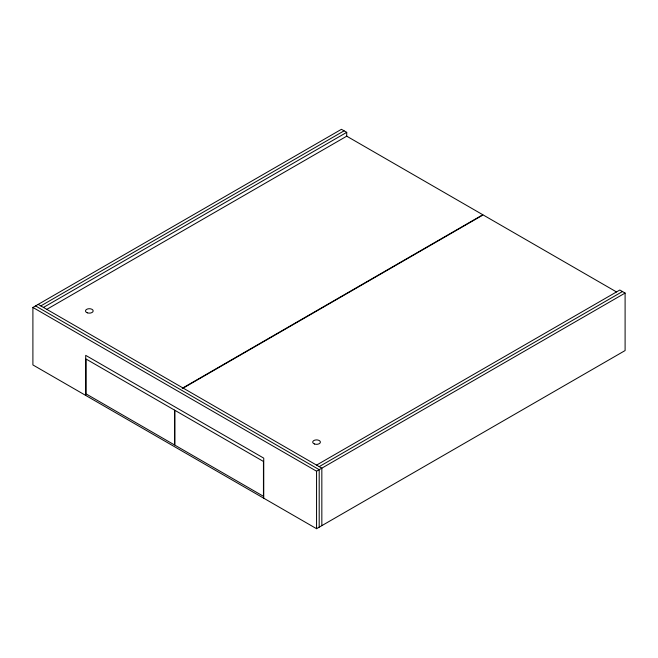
<?xml version="1.0" encoding="UTF-8"?>
<svg xmlns="http://www.w3.org/2000/svg" width="658" height="658" viewBox="0 0 658 658"><rect width="100%" height="100%" fill="white"/><g stroke="black" fill="none" stroke-linecap="round" stroke-linejoin="round"><path stroke-width="0.99" d="M316.556 465.107L619.82 290.022L625.1 293.065L625.1 350.558L316.556 528.695L32.9 364.935L32.9 307.442L341.444 129.305L346.725 132.348L346.725 136.461M40.821 305.912L344.085 130.827M43.461 307.442L346.725 132.348M46.734 309.383L346.725 136.181L482.824 214.755L182.825 387.957M182.241 388.639L483.12 214.927L616.546 291.963M319.196 466.629L622.46 291.543M32.9 307.442L316.556 471.202L625.1 293.065M38.18 304.391L321.836 468.159L321.836 525.652M35.54 305.912L319.196 469.68L319.196 527.173M316.556 471.202L316.556 528.695M263.743 498.213L263.743 458.141L85.705 355.353L85.705 395.425M174.576 410.14L86.009 359.013L86.009 393.854L174.576 444.989L174.576 410.14M263.447 461.447L174.88 410.312L174.88 445.162L263.447 496.296L263.447 461.447M314.532 444.002A3.841 2.221 0 0 0 320.397 442.176A3.841 2.221 0 0 0 314.73 440.153A3.841 2.221 0 0 0 314.532 444.002M87.308 312.813A3.841 2.221 0 0 0 93.173 310.995A3.841 2.221 0 0 0 87.506 308.972A3.841 2.221 0 0 0 87.308 312.813"/></g></svg>
